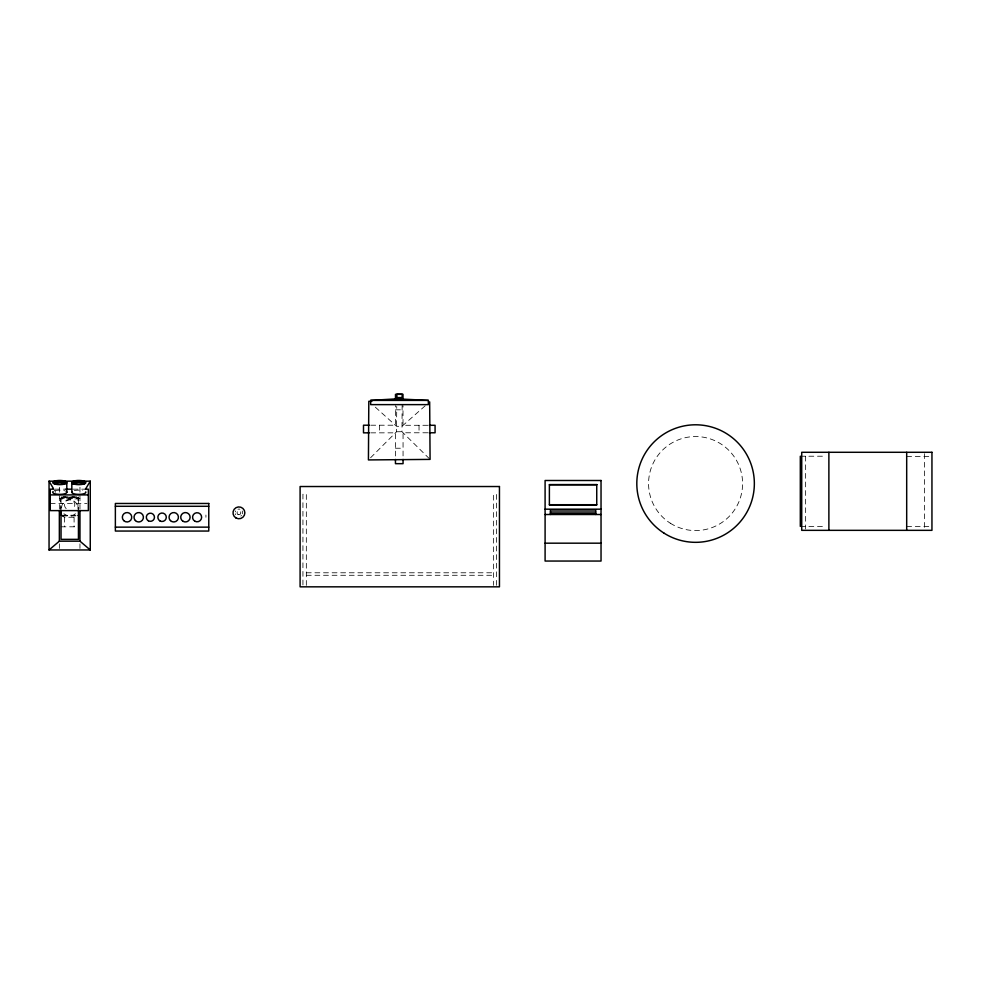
<?xml version="1.0" encoding="UTF-8"?>
<svg xmlns="http://www.w3.org/2000/svg" width="981" height="981" viewBox="0 0 981 981"><rect width="100%" height="100%" fill="white"/><g stroke="black" fill="none" stroke-linecap="round" stroke-linejoin="round"><path stroke-width="0.74" stroke-dasharray="4.91 3.68" d="M370.585 457.759L396.532 431.763L396.741 406.404M402.136 405.141L401.977 431.714L430.083 459.402M425.227 405.754L401.94 426.343L396.557 426.294L374.362 406.293M60.663 515.221L64.538 517.257L74.09 517.257L77.965 515.221M396.532 431.763L401.977 431.714M395.49 409.813L403.007 409.813M370.769 425.214L395.49 425.214L395.49 405.594M427.777 425.288L403.007 425.288L403.007 405.594M370.769 432.842L395.453 432.842L395.453 458.053M427.777 432.78L403.056 432.78L403.056 458.053M395.453 448.231L403.056 448.231M800.312 456.214L825.977 456.214M906.689 456.521L931.165 456.521M54.826 489.163L65.494 489.163M73.109 489.163L85.298 489.163M61.043 496.987L78.443 496.987M59.351 498.471L79.964 498.471M50.264 503.486L86.929 503.486M62.11 515.221L76.518 515.221M62.502 515.92L75.537 515.92M800.312 526.417L825.977 526.417M906.689 526.417L931.165 526.417M61.043 526.809L75.537 526.809M306.33 572.781L493.517 572.781M306.33 575.283L493.517 575.283M54.2 489.813L55.672 492.29M924.58 453.7L924.58 530.341M805.634 456.214L805.634 529.029M496.46 585.314L496.46 494.522L493.517 494.522L493.517 585.387M419.034 425.288L419.034 432.78M379.5 425.214L379.5 432.842M306.33 585.387L306.33 494.203L302.933 494.203L302.933 585.314M205.924 515.025L205.924 517.257M79.964 487.275L79.964 509.151M79.964 543.842L79.964 548.44M78.443 512.315L78.443 496.815L61.043 496.815L61.043 512.315M77.965 509.286L77.965 498.912L60.663 498.912L60.663 509.286M74.09 517.257L74.09 526.809M64.538 517.257L64.538 526.809M59.351 487.275L59.351 509.151M59.351 543.842L59.351 548.44M75.427 513.701A8.155 8.155 0 0 1 63.912 513.701M61.521 507.937A8.155 8.155 0 0 1 69.663 499.783A8.155 8.155 0 0 1 77.818 507.937M66.181 508.673A5.175 5.175 0 0 1 66.156 501.046A5.175 5.175 0 0 1 73.747 501.683A5.175 5.175 0 0 1 72.447 509.2M55.23 490.672A7.051 2.097 0 0 1 58.529 490.206L60.368 490.181A7.051 2.097 0 0 1 65.163 490.917M74.213 490.684A7.051 2.097 0 0 1 77.499 490.206L79.338 490.181A7.051 2.097 0 0 1 82.784 490.537M242.16 510.966A3.728 3.728 0 0 1 242.528 513.799M241.571 515.466A3.728 3.728 0 0 1 240.799 516.055M235.698 514.694A3.728 3.728 0 0 1 235.33 513.799M235.33 511.861A3.728 3.728 0 0 1 235.698 510.966M237.966 509.225A3.728 3.728 0 0 1 239.891 509.225M78.443 497.514L61.043 497.514L78.443 497.551M238.003 514.449A1.864 1.864 0 0 0 240.799 512.83A1.864 1.864 0 0 0 238.003 511.211A1.864 1.864 0 0 0 238.003 514.449M670.244 523.167A47.014 47.014 0 0 0 742.543 485.705A47.014 47.014 0 0 0 673.947 441.818A47.014 47.014 0 0 0 670.244 523.167"/><path stroke-width="1.47" d="M396.802 400.285L396.851 394.166L402.235 394.215L402.173 400.334M85.85 488.587L90.264 481.168L49.05 481.168L49.05 549.961L90.264 549.961L90.264 481.168M49.05 549.961L59.351 541.181L79.964 541.181L90.264 549.961M370.671 400.395L396.827 398.826L428.354 400.395L428.354 404.626L370.671 404.626L370.671 400.395L428.354 400.395M369.322 425.214L363.497 425.214L363.497 432.842L369.322 432.842M429.237 425.288L435.074 425.288L435.074 432.78L429.237 432.78M549.385 484.773L596.742 484.773M53.305 489.163L50.264 489.163L50.264 510.611L88.339 510.611L88.339 489.163L85.298 489.163M65.494 489.163L71.588 489.163M50.264 494.902L88.339 494.902M549.385 504.712L596.742 504.712M115.366 506.294L208.769 506.294M545.093 509.176L601.034 509.176M550.415 512.008L595.712 512.008M550.415 513.688L595.712 513.688M545.093 514.51L601.034 514.51M115.366 527.14L208.769 527.14M545.093 543.18L601.034 543.18M371.848 401.315L368.807 401.29L368.427 459.93L430.083 459.402L429.666 401.842M49.05 481.168L53.465 488.587M85.752 491.873L85.862 492.425A7.051 2.097 0 0 1 80.148 494.326L78.308 494.363A7.051 2.097 0 0 1 71.895 492.658L71.785 482.394A7.051 2.097 0 0 1 77.499 480.482L79.338 480.457A7.051 2.097 0 0 1 85.752 482.149L85.862 482.701A7.051 2.097 0 0 1 80.148 484.602L78.308 484.639A7.051 2.097 0 0 1 71.895 482.934L71.785 482.394M66.806 482.713L66.72 482.174A7.051 2.097 0 0 0 60.368 480.457L58.529 480.482A7.051 2.097 0 0 0 52.753 482.37L52.839 482.922A7.051 2.097 0 0 0 59.191 484.639L61.03 484.602A7.051 2.097 0 0 0 66.806 482.713L66.806 492.437A7.051 2.097 0 0 1 61.03 494.338L59.191 494.363A7.051 2.097 0 0 1 52.839 492.646L52.753 492.094A7.051 2.097 0 0 1 53.146 491.555M66.806 492.437L66.72 491.898A7.051 2.097 0 0 0 66.156 491.371M906.689 452.29L906.689 530.341M828.884 452.29L828.884 530.341M800.312 456.214L800.312 526.417M595.712 514.473L595.712 509.997L550.415 509.997L550.415 514.473M403.007 399.966L403.007 394.337L395.49 394.337L395.49 399.966M403.056 459.464L403.056 463.67L395.453 463.67L395.453 459.464M402.198 398.826L402.198 397.575L396.827 397.575L396.827 398.826M79.964 510.672L79.964 541.181M78.443 510.966L78.443 539.354L61.043 539.354L61.043 510.966M60.663 510.77L60.663 515.221M59.351 510.672L59.351 541.181M54.298 483.67A5.616 1.668 0 0 1 59.78 482.37A5.616 1.668 0 0 1 65.261 483.67M71.785 492.119A7.051 2.097 0 0 1 72.165 491.579M73.109 484.038A5.714 1.704 0 0 1 78.823 482.345A5.714 1.704 0 0 1 84.538 484.038M931.95 452.29L801.722 452.29L801.722 530.341L931.95 530.341L931.95 452.29M601.034 480.494L545.093 480.494L545.093 561.046L601.034 561.046L601.034 480.494M596.742 484.577L549.385 484.577L549.385 504.908L596.742 504.908L596.742 484.577M499.452 486.527L300.1 486.527L300.1 586.834L499.452 586.834L499.452 486.527M208.769 503.474L115.366 503.474L115.366 531.052L208.769 531.052L208.769 503.474M56.972 483.989A5.616 1.668 0 0 0 65.396 482.542A5.616 1.668 0 0 0 56.972 481.095A5.616 1.668 0 0 0 56.972 483.989M75.966 484.013A5.714 1.704 0 0 0 84.538 482.542A5.714 1.704 0 0 0 75.966 481.07A5.714 1.704 0 0 0 75.966 484.013M148.352 520.788A4.071 4.071 0 0 0 154.471 517.257A4.071 4.071 0 0 0 148.352 513.737A4.071 4.071 0 0 0 148.352 520.788M135.39 520.592A4.697 4.697 0 0 0 143.263 518.483A4.697 4.697 0 0 0 137.499 512.72A4.697 4.697 0 0 0 135.39 520.592M123.716 520.592A4.697 4.697 0 0 0 131.589 518.483A4.697 4.697 0 0 0 125.826 512.72A4.697 4.697 0 0 0 123.716 520.592M183.067 521.328A4.697 4.697 0 0 0 190.118 517.257A4.697 4.697 0 0 0 183.067 513.186A4.697 4.697 0 0 0 183.067 521.328M170.424 520.592A4.697 4.697 0 0 0 178.284 518.483A4.697 4.697 0 0 0 172.521 512.72A4.697 4.697 0 0 0 170.424 520.592M159.952 520.923A4.231 4.231 0 0 0 166.304 517.257A4.231 4.231 0 0 0 159.952 513.603A4.231 4.231 0 0 0 159.952 520.923M194.827 521.193A4.549 4.549 0 0 0 201.645 517.257A4.549 4.549 0 0 0 194.827 513.321A4.549 4.549 0 0 0 194.827 521.193M235.967 517.968A5.923 5.923 0 0 0 244.858 512.83A5.923 5.923 0 0 0 235.967 507.704A5.923 5.923 0 0 0 235.967 517.968M663.916 533.075A58.774 58.774 0 0 0 754.291 486.233A58.774 58.774 0 0 0 668.539 431.382A58.774 58.774 0 0 0 663.916 533.075"/></g></svg>
